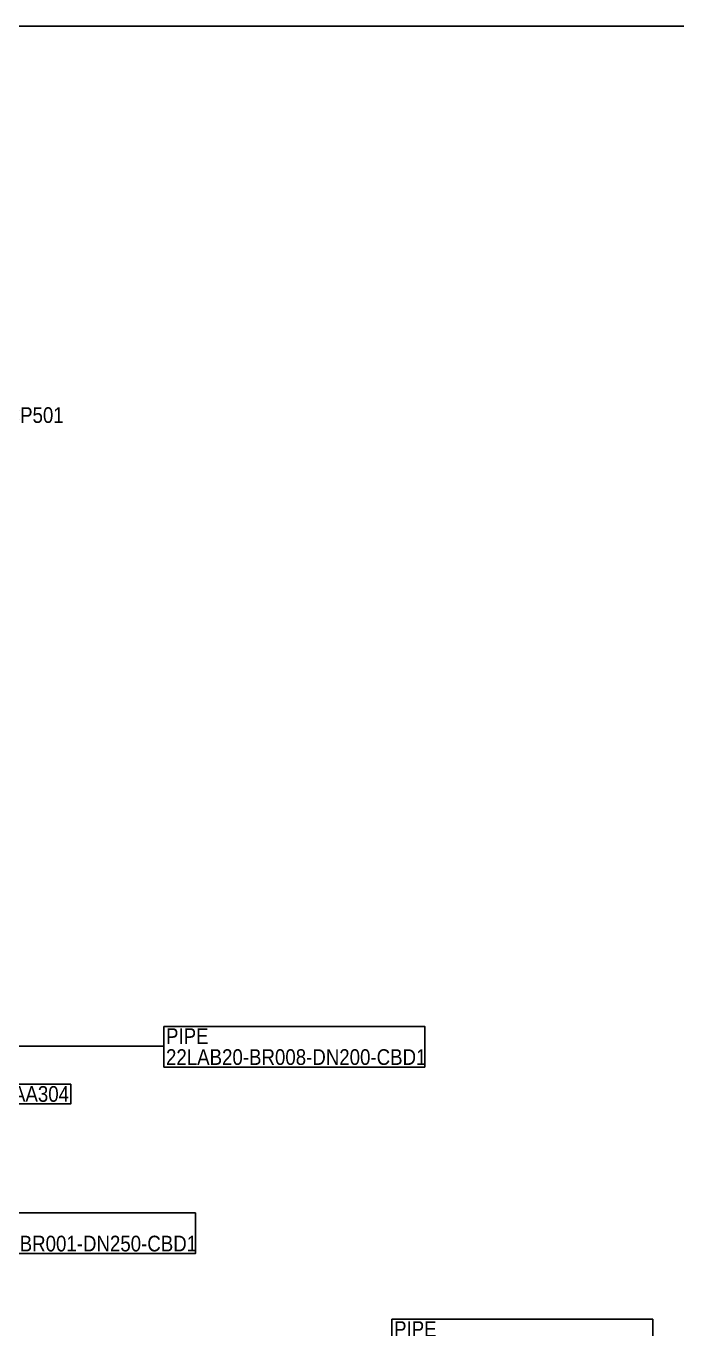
# Model space of a CAD drawing. Extents: x 0 to 841, y 0 to 594.
# Drawn here: x 310.3 to 465.6, y 273.1 to 584 of the extents above; entities that cross this region are included whole.
import ezdxf

# ---------------------------------------------------------------- set-up
doc = ezdxf.new("R2010")
doc.units = 0
doc.styles.add('ARIAL', font='arial.ttf')

msp = doc.modelspace()

# ---------------------------------------------------------------- linework, layer by layer
at = {"layer": 'PL2', "color": 7, "flags": 128}
msp.add_lwpolyline([(262.2, 340.6), (343.2, 340.6)], dxfattribs=at)
at = {"layer": 'spoolno', "color": 7, "flags": 128}
for points in [[(10, 584), (831, 584), (831, 10), (10, 10), (10, 584)], [(343.2, 345.3), (405.4, 345.3), (405.4, 335.6), (343.2, 335.6), (343.2, 345.3)], [(286.9, 331.5), (321, 331.5), (321, 326.8), (286.9, 326.8), (286.9, 331.5)], [(288.5, 300.8), (350.7, 300.8), (350.7, 291.1), (288.5, 291.1), (288.5, 300.8)], [(397.6, 275.4), (459.8, 275.4), (459.8, 265.7), (397.6, 265.7), (397.6, 275.4)]]:
    msp.add_lwpolyline(points, dxfattribs=at)

# ---------------------------------------------------------------- texts
at = {"layer": 'FLAN', "color": 2, "style": 'ARIAL', "width": 0.85}
msp.add_text('PI-22GHC10CP501', height=3.75, dxfattribs=at).set_placement((280.2, 489.3))
at = {"layer": 'GT_1', "color": 2, "style": 'ARIAL', "width": 0.85}
for s, p in [('PIPE', (343.7, 341.1)), ('22LAB20-BR008-DN200-CBD1', (343.7, 336.1)), ('22LAB20-AA304', (287.4, 327.3)), ('22LAB20-BR001-DN250-CBD1', (289, 291.6)), ('PIPE', (398.1, 271.2))]:
    msp.add_text(s, height=3.75, dxfattribs=at).set_placement(p)

doc.saveas('drawing.dxf')
